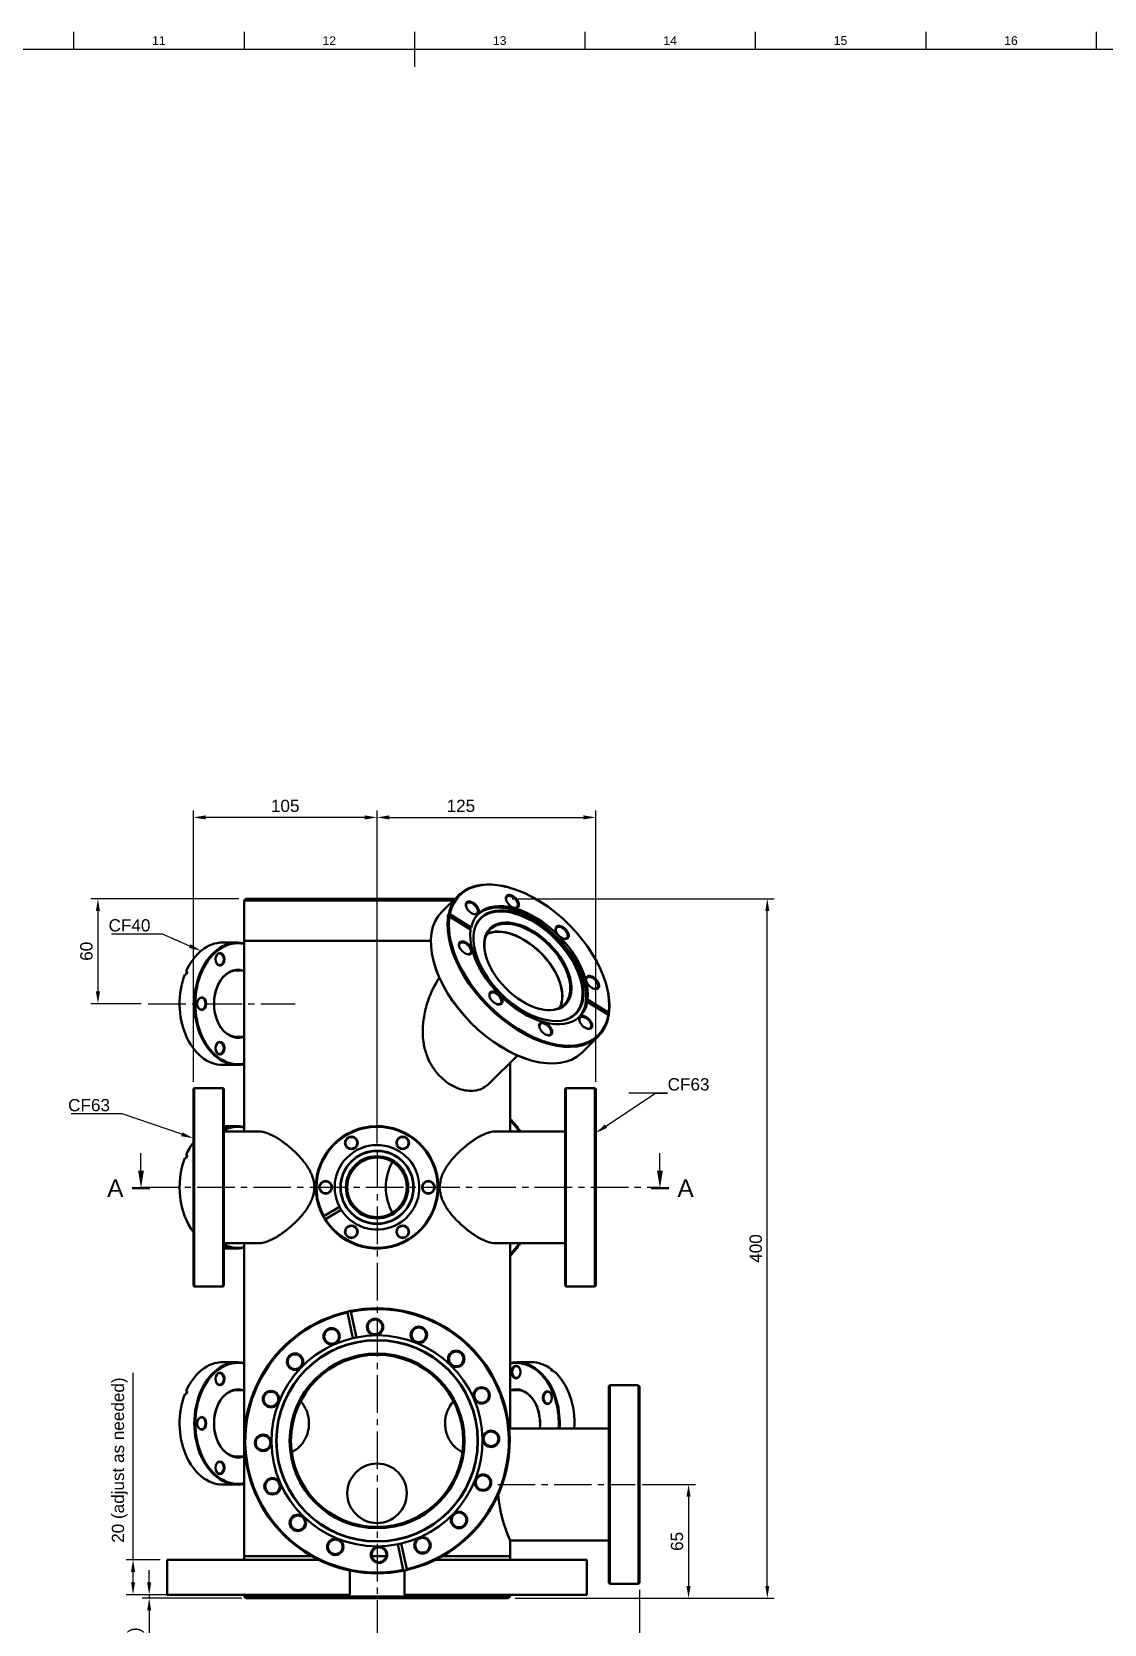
# Model space of a CAD drawing. Header units: millimetres. Extents: x 0 to 1189, y 0 to 841.
# Drawn here: x 490.2 to 796.6, y 380.7 to 836 of the extents above; entities that cross this region are included whole.
import ezdxf
from ezdxf import colors
from ezdxf.entities.mleader import LeaderData, LeaderLine
from ezdxf.enums import TextEntityAlignment as Align
from ezdxf.math import Vec2, Vec3

# ---------------------------------------------------------------- set-up
doc = ezdxf.new("R2010")
doc.units = ezdxf.units.MM
doc.header["$LTSCALE"] = 0.75
doc.linetypes.add('CENTER2', pattern=[28.575, 19.05, -3.175, 3.175, -3.175])
for name, color, linetype, lineweight in [('Border', 7, 'Continuous', 25), ('FD_Dimensions', 7, 'Continuous', 25), ('Leaders', 7, 'Continuous', 25), ('Section Lines', 7, 'Continuous', 25), ('Smart Centers', 7, 'CENTER2', 25), ('Visible', 7, 'Continuous', 50)]:
    doc.layers.add(name, color=color, linetype=linetype, lineweight=lineweight)
doc.styles.add('FusionTitle', font='')
doc.styles.get("Standard").update_dxf_attribs({"font": 'arial.ttf'})
doc.styles.get('FusionTitle').set_extended_font_data('Arial Unicode MS')
doc.dimstyles.new('Dim-ISO-25', dxfattribs={"dimtxt": 3.5, "dimasz": 3.5, "dimexe": 2, "dimexo": 2, "dimgap": 1.5, "dimtad": 1, "dimzin": 12, "dimdsep": 46, "dimtxsty": 'Standard', "dimcen": 0, "dimazin": 3, "dimtp": 0.1, "dimtm": 0.1, "dimtfac": 0.714, "dimtmove": 0, "dimatfit": 3, "dimfxl": 1, "dimtzin": 12, "dimarcsym": 0})

# ---------------------------------------------------------------- blocks, each defined once
blk = doc.blocks.new('ISO_A0_SHEET')
at = {"layer": 'Border'}
for p, q in [((502.083334, 836), (502.083334, 831)), ((550.791667, 836), (550.791667, 831)), ((599.5, 836), (599.5, 826)), ((648.208333, 836), (648.208333, 831)), ((696.916666, 836), (696.916666, 831)), ((745.624999, 836), (745.624999, 831)), ((794.333332, 836), (794.333332, 831)), ((20, 831), (1179, 831))]:
    blk.add_line(p, q, dxfattribs=at)
at = {"layer": 'Border', "style": 'FusionTitle'}
for s, p in [('11', (526.4375, 833.5)), ('12', (575.145833, 833.5)), ('13', (623.854167, 833.5)), ('14', (672.5625, 833.5)), ('15', (721.270833, 833.5)), ('16', (769.979166, 833.5))]:
    blk.add_text(s, height=2.5, dxfattribs=at).set_placement(p, align=Align.MIDDLE)
blk = doc.blocks.new('*U12')
at = {"layer": 'Smart Centers', "color": 0, "ltscale": 0.75, "transparency": 16777216}
blk.add_line((0, 70.913637), (0, -87.528378), dxfattribs=at)
blk = doc.blocks.new('*D60')
at = {"layer": 'Defpoints', "color": 0, "transparency": 16777216}
for p in [(536.305141, 611.361857), (536.305141, 533.71686), (588.805141, 516.131607)]:
    blk.add_point(p, dxfattribs=at)
at = {"layer": 'FD_Dimensions', "color": 0, "lineweight": -2, "transparency": 16777216}
for p, q in [((536.305141, 535.71686), (536.305141, 613.361857)), ((585.305141, 611.361857), (539.805141, 611.361857)), ((588.805141, 518.131607), (588.805141, 613.361857))]:
    blk.add_line(p, q, dxfattribs=at)
at = {"layer": 'FD_Dimensions', "color": 0, "transparency": 16777216}
for points in [[(539.805141, 611.945191), (539.805141, 610.778524), (536.305141, 611.361857)], [(585.305141, 611.945191), (585.305141, 610.778524), (588.805141, 611.361857)]]:
    blk.add_solid(points, dxfattribs=at)
at = {"layer": 'FD_Dimensions', "color": 0, "transparency": 16777216, "insert": (562.555141, 614.648863), "char_height": 3.5, "attachment_point": 5}
blk.add_mtext('105', dxfattribs=at)
blk = doc.blocks.new('*D61')
at = {"layer": 'Defpoints', "color": 0, "transparency": 16777216}
for p in [(651.305141, 611.361857), (651.305141, 533.71686), (588.805141, 516.131607)]:
    blk.add_point(p, dxfattribs=at)
at = {"layer": 'FD_Dimensions', "color": 0, "lineweight": -2, "transparency": 16777216}
for p, q in [((588.805141, 518.131607), (588.805141, 613.361857)), ((592.305141, 611.361857), (647.805141, 611.361857)), ((651.305141, 535.71686), (651.305141, 613.361857))]:
    blk.add_line(p, q, dxfattribs=at)
at = {"layer": 'FD_Dimensions', "color": 0, "transparency": 16777216}
for points in [[(592.305141, 611.945191), (592.305141, 610.778524), (588.805141, 611.361857)], [(647.805141, 611.945191), (647.805141, 610.778524), (651.305141, 611.361857)]]:
    blk.add_solid(points, dxfattribs=at)
at = {"layer": 'FD_Dimensions', "color": 0, "transparency": 16777216, "insert": (612.760918, 614.648863), "char_height": 3.5, "attachment_point": 5}
blk.add_mtext('125', dxfattribs=at)
blk = doc.blocks.new('*D62')
at = {"layer": 'Defpoints', "color": 0, "transparency": 16777216}
for p in [(663.805141, 392.469082), (588.805141, 357.689592), (663.805141, 350.120149)]:
    blk.add_point(p, dxfattribs=at)
at = {"layer": 'FD_Dimensions', "lineweight": -2, "transparency": 16777216}
for p, q in [((663.805141, 390.469082), (663.805141, 348.120149)), ((588.805141, 355.689592), (588.805141, 348.120149)), ((592.305141, 350.120149), (660.305141, 350.120149))]:
    blk.add_line(p, q, dxfattribs=at)
at = {"layer": 'FD_Dimensions', "transparency": 16777216}
for points in [[(592.305141, 350.703482), (592.305141, 349.536816), (588.805141, 350.120149)], [(660.305141, 350.703482), (660.305141, 349.536816), (663.805141, 350.120149)]]:
    blk.add_solid(points, dxfattribs=at)
at = {"layer": 'FD_Dimensions', "color": 0, "transparency": 16777216, "insert": (626.305141, 353.407155), "char_height": 3.5, "attachment_point": 5}
blk.add_mtext('150', dxfattribs=at)
blk = doc.blocks.new('*U16')
at = {"layer": 'Smart Centers', "color": 0, "ltscale": 0.75, "transparency": 16777216}
blk.add_line((-113.21046, 0), (35.108776, 0), dxfattribs=at)
blk = doc.blocks.new('*D71')
at = {"layer": 'Defpoints', "color": 0, "transparency": 16777216}
for p in [(519.0735, 399.092971), (528.805141, 399.092971), (528.805141, 389.092971)]:
    blk.add_point(p, dxfattribs=at)
at = {"layer": 'FD_Dimensions', "lineweight": -2, "transparency": 16777216}
for p, q in [((519.0735, 399.092971), (519.0735, 452.570802)), ((526.805141, 399.092971), (517.0735, 399.092971)), ((519.0735, 392.592971), (519.0735, 395.592971)), ((526.805141, 389.092971), (517.0735, 389.092971))]:
    blk.add_line(p, q, dxfattribs=at)
at = {"layer": 'FD_Dimensions', "transparency": 16777216}
for points in [[(518.490167, 395.592971), (519.656834, 395.592971), (519.0735, 399.092971)], [(518.490167, 392.592971), (519.656834, 392.592971), (519.0735, 389.092971)]]:
    blk.add_solid(points, dxfattribs=at)
at = {"layer": 'FD_Dimensions', "color": 0, "transparency": 16777216, "insert": (515.279162, 427.581886), "char_height": 3.5, "attachment_point": 5, "rotation": 90}
blk.add_mtext('20 (adjust as needed)', dxfattribs=at)
blk = doc.blocks.new('*D72')
at = {"layer": 'Defpoints', "color": 0, "transparency": 16777216}
for p in [(523.687813, 389.092971), (543.805141, 389.092971), (552.147455, 388.092971)]:
    blk.add_point(p, dxfattribs=at)
at = {"layer": 'FD_Dimensions', "color": 0, "lineweight": -2, "transparency": 16777216}
for p, q in [((523.687813, 392.592971), (523.687813, 396.092971)), ((541.805141, 389.092971), (521.687813, 389.092971)), ((550.147455, 388.092971), (521.687813, 388.092971)), ((523.687813, 389.092971), (523.687813, 388.092971)), ((523.687813, 384.592971), (523.687813, 333.832057))]:
    blk.add_line(p, q, dxfattribs=at)
at = {"layer": 'FD_Dimensions', "color": 0, "transparency": 16777216}
for points in [[(523.10448, 392.592971), (524.271146, 392.592971), (523.687813, 389.092971)], [(523.10448, 384.592971), (524.271146, 384.592971), (523.687813, 388.092971)]]:
    blk.add_solid(points, dxfattribs=at)
at = {"layer": 'FD_Dimensions', "color": 0, "transparency": 16777216, "insert": (519.893475, 357.46132), "char_height": 3.5, "attachment_point": 5, "rotation": 90}
blk.add_mtext('2 (adjust as needed)', dxfattribs=at)
blk = doc.blocks.new('*U50')
at = {"layer": 'Smart Centers', "color": 0, "ltscale": 0.75, "transparency": 16777216}
blk.add_line((-19.625, 0), (19.625, 0), dxfattribs=at)
blk = doc.blocks.new('*D83')
at = {"layer": 'Defpoints', "color": 0, "transparency": 16777216}
for p in [(662.555141, 420.592971), (626.305141, 388.092971), (677.825692, 388.092971)]:
    blk.add_point(p, dxfattribs=at)
at = {"layer": 'FD_Dimensions', "lineweight": -2, "transparency": 16777216}
for p, q in [((664.555141, 420.592971), (679.825692, 420.592971)), ((677.825692, 417.092971), (677.825692, 391.592971)), ((628.305141, 388.092971), (679.825692, 388.092971))]:
    blk.add_line(p, q, dxfattribs=at)
at = {"layer": 'FD_Dimensions', "transparency": 16777216}
for points in [[(677.242358, 417.092971), (678.409025, 417.092971), (677.825692, 420.592971)], [(677.242358, 391.592971), (678.409025, 391.592971), (677.825692, 388.092971)]]:
    blk.add_solid(points, dxfattribs=at)
at = {"layer": 'FD_Dimensions', "color": 0, "transparency": 16777216, "insert": (674.538686, 404.342971), "char_height": 3.5, "attachment_point": 5, "rotation": 90}
blk.add_mtext('65', dxfattribs=at)
blk = doc.blocks.new('*U54')
at = {"layer": 'Smart Centers', "color": 0, "ltscale": 0.75, "transparency": 16777216}
blk.add_line((-30.774949, 0), (11.225142, 0), dxfattribs=at)
blk = doc.blocks.new('*D85')
at = {"layer": 'Defpoints', "color": 0, "transparency": 16777216}
for p in [(551.305141, 588.092971), (509.035472, 558.092971), (523.434993, 558.092971)]:
    blk.add_point(p, dxfattribs=at)
at = {"layer": 'FD_Dimensions', "lineweight": -2, "transparency": 16777216}
for p, q in [((549.305141, 588.092971), (507.035472, 588.092971)), ((509.035472, 584.592971), (509.035472, 561.592971)), ((521.434993, 558.092971), (507.035472, 558.092971))]:
    blk.add_line(p, q, dxfattribs=at)
at = {"layer": 'FD_Dimensions', "transparency": 16777216}
for points in [[(508.452139, 584.592971), (509.618806, 584.592971), (509.035472, 588.092971)], [(508.452139, 561.592971), (509.618806, 561.592971), (509.035472, 558.092971)]]:
    blk.add_solid(points, dxfattribs=at)
at = {"layer": 'FD_Dimensions', "color": 0, "transparency": 16777216, "insert": (505.748467, 573.092971), "char_height": 3.5, "attachment_point": 5, "rotation": 90}
blk.add_mtext('60', dxfattribs=at)
blk = doc.blocks.new('*D86')
at = {"layer": 'Defpoints', "color": 0, "transparency": 16777216}
for p in [(625.462826, 588.092971), (700.338713, 588.092971), (626.305141, 388.092971)]:
    blk.add_point(p, dxfattribs=at)
at = {"layer": 'FD_Dimensions', "lineweight": -2, "transparency": 16777216}
for p, q in [((627.462826, 588.092971), (702.338713, 588.092971)), ((700.338713, 391.592971), (700.338713, 584.592971)), ((628.305141, 388.092971), (702.338713, 388.092971))]:
    blk.add_line(p, q, dxfattribs=at)
at = {"layer": 'FD_Dimensions', "transparency": 16777216}
for points in [[(699.75538, 584.592971), (700.922046, 584.592971), (700.338713, 588.092971)], [(699.75538, 391.592971), (700.922046, 391.592971), (700.338713, 388.092971)]]:
    blk.add_solid(points, dxfattribs=at)
at = {"layer": 'FD_Dimensions', "color": 0, "transparency": 16777216, "insert": (697.051708, 488.092971), "char_height": 3.5, "attachment_point": 5, "rotation": 90}
blk.add_mtext('400', dxfattribs=at)

msp = doc.modelspace()

# ---------------------------------------------------------------- linework, layer by layer
at = {"layer": 'Section Lines'}
for p, q in [((521.335, 510.343), (521.335, 515.343)), ((669.6542, 510.343), (669.6542, 515.343))]:
    msp.add_line(p, q, dxfattribs=at)
at = {"layer": 'Section Lines', "lineweight": 50}
for p, q in [((518.835, 505.343), (523.835, 505.343)), ((672.1542, 505.343), (667.1542, 505.343))]:
    msp.add_line(p, q, dxfattribs=at)
at = {"layer": 'Section Lines'}
for points in [[(522.1683, 510.343), (521.335, 505.343), (520.5016, 510.343)], [(670.4875, 510.343), (669.6542, 505.343), (668.8209, 510.343)]]:
    msp.add_solid(points, dxfattribs=at)
at = {"layer": 'Visible', "extrusion": (1, -2e-16, 2.967e-13)}
for p, q in [((551.3051, 588.093), (550.8051, 587.593)), ((550.8051, 587.593), (610.5846, 587.593)), ((550.8051, 576.093), (550.8051, 587.593)), ((611.0895, 588.093), (551.3051, 588.093)), ((612.1369, 589.1301), (607.3582, 584.3981)), ((626.5479, 591.318), (626.3524, 591.372)), ((609.1606, 583.0071), (609.0158, 582.8637)), ((609.1339, 583.5077), (609.2787, 583.6511)), ((615.3855, 579.6332), (609.1339, 583.5077)), ((609.1606, 583.0071), (609.5073, 583.0253)), ((609.6255, 583.6693), (609.2787, 583.6511)), ((609.5073, 583.0253), (615.5544, 579.2776)), ((615.6751, 579.92), (609.6255, 583.6693)), ((615.6751, 579.92), (615.3855, 579.6332)), ((548.9597, 575.593), (544.7524, 575.593)), ((550.8051, 576.093), (604.1959, 576.093)), ((550.8051, 576.093), (604.1959, 576.093)), ((550.8051, 576.093), (550.8051, 521.593)), ((605.0291, 570.0092), (604.977, 570.2052)), ((533.8635, 566.4064), (534.2524, 566.4064)), ((534.217, 567.2724), (534.1981, 567.1724)), ((534.1981, 567.1724), (534.4692, 566.951)), ((534.6059, 567.2724), (534.217, 567.2724)), ((548.0178, 567.593), (550.8051, 567.593)), ((654.3971, 563.1944), (654.4492, 562.9984)), ((648.8846, 558.6206), (648.595, 558.3338)), ((648.6962, 558.9883), (648.9858, 559.2751)), ((654.9478, 555.1138), (648.6962, 558.9883)), ((648.8846, 558.6206), (654.9317, 554.8728)), ((655.0355, 555.5258), (648.9858, 559.2751)), ((655.0926, 555.2572), (655.0355, 555.5258)), ((654.9317, 554.8728), (654.9887, 554.6043)), ((655.0926, 555.2572), (654.9478, 555.1138)), ((548.0178, 548.593), (550.8051, 548.593)), ((652.068, 548.8055), (647.2894, 544.0735)), ((628.9171, 543.2963), (620.708, 535.1673)), ((632.8784, 541.8856), (633.0738, 541.8316)), ((548.9597, 540.593), (544.7524, 540.593)), ((626.8051, 541.2049), (626.8051, 521.593)), ((536.3051, 533.7169), (536.5551, 533.9669)), ((536.3051, 533.7169), (536.3051, 477.4691)), ((536.8051, 533.9669), (536.5551, 533.9669)), ((536.5551, 477.2191), (536.5551, 533.9669)), ((536.8051, 533.9669), (536.8051, 533.968)), ((536.8051, 533.968), (544.8051, 533.968)), ((544.8051, 533.968), (544.8051, 477.218)), ((545.0551, 533.718), (544.8051, 533.968)), ((545.0551, 477.468), (545.0551, 533.718)), ((642.5551, 533.718), (642.8051, 533.968)), ((642.5551, 533.718), (642.5551, 477.468)), ((642.8051, 477.218), (642.8051, 533.968)), ((650.8051, 533.968), (642.8051, 533.968)), ((650.8051, 533.9669), (650.8051, 533.968)), ((651.0551, 533.9669), (650.8051, 533.9669)), ((651.0551, 533.9669), (651.0551, 477.2191)), ((651.0551, 533.9669), (651.3051, 533.7169)), ((651.3051, 477.4691), (651.3051, 533.7169)), ((548.9597, 523.093), (545.0551, 523.093)), ((545.0551, 521.593), (555.0746, 521.593)), ((622.5357, 521.593), (642.5551, 521.593)), ((534.217, 514.7724), (534.1981, 514.6724)), ((534.1981, 514.6724), (534.4692, 514.451)), ((534.6059, 514.7724), (534.217, 514.7724)), ((533.8635, 513.9064), (534.2524, 513.9064)), ((573.5792, 497.3796), (573.4059, 497.2796)), ((578.096, 499.9874), (573.5792, 497.3796)), ((573.9059, 496.4135), (574.0792, 496.5136)), ((574.0792, 496.5136), (578.596, 499.1214)), ((578.096, 499.9874), (578.0962, 499.9875)), ((578.5962, 499.1215), (578.596, 499.1214)), ((545.0551, 489.593), (555.0746, 489.593)), ((548.9597, 488.093), (545.0551, 488.093)), ((550.8051, 489.593), (550.8051, 400.093)), ((622.5357, 489.593), (642.5551, 489.593)), ((626.8051, 489.593), (626.8051, 436.593)), ((536.5551, 477.2191), (536.3051, 477.4691)), ((536.5551, 477.2191), (536.8051, 477.2191)), ((536.8051, 477.2191), (536.8051, 477.218)), ((536.8051, 477.218), (544.8051, 477.218)), ((545.0551, 477.468), (544.8051, 477.218)), ((642.5551, 477.468), (642.8051, 477.218)), ((650.8051, 477.218), (642.8051, 477.218)), ((650.8051, 477.2191), (650.8051, 477.218)), ((650.8051, 477.2191), (651.0551, 477.2191)), ((651.3051, 477.4691), (651.0551, 477.2191)), ((580.2757, 470.0207), (580.3287, 469.7764)), ((580.3287, 469.7764), (581.9149, 462.4708)), ((581.2529, 470.2329), (581.306, 469.9886)), ((581.306, 469.9886), (582.8922, 462.683)), ((548.9597, 455.593), (544.7524, 455.593)), ((628.6506, 455.593), (632.8579, 455.593)), ((638.7364, 453.4922), (638.3475, 453.4922)), ((638.807, 453.319), (638.7364, 453.4922)), ((638.7475, 453.1731), (638.807, 453.319)), ((638.9598, 452.9922), (639.3487, 452.9922)), ((533.8635, 446.4064), (534.2524, 446.4064)), ((534.217, 447.2724), (534.1981, 447.1724)), ((534.1981, 447.1724), (534.4692, 446.951)), ((534.6059, 447.2724), (534.217, 447.2724)), ((548.0178, 447.593), (550.8051, 447.593)), ((629.5925, 447.593), (626.8051, 447.593)), ((655.0551, 448.718), (655.3051, 448.968)), ((655.0551, 448.718), (655.0551, 392.468)), ((655.3051, 392.218), (655.3051, 448.968)), ((663.3051, 448.968), (655.3051, 448.968)), ((663.3051, 448.9669), (663.3051, 448.968)), ((663.5551, 448.9669), (663.3051, 448.9669)), ((663.5551, 448.9669), (663.5551, 392.2191)), ((663.5551, 448.9669), (663.8051, 448.7169)), ((663.8051, 392.4691), (663.8051, 448.7169)), ((626.8051, 436.593), (655.0551, 436.593)), ((548.0178, 428.593), (550.8051, 428.593)), ((548.9597, 420.593), (544.7524, 420.593)), ((596.3043, 396.1974), (594.7181, 403.503)), ((597.2815, 396.4096), (595.6953, 403.7152)), ((626.8051, 404.593), (655.0551, 404.593)), ((626.8051, 404.593), (626.8051, 400.093)), ((543.8051, 399.093), (528.8051, 399.093)), ((528.8051, 389.093), (528.8051, 399.093)), ((543.8051, 399.093), (572.0597, 399.093)), ((570.1662, 400.093), (550.8051, 400.093)), ((550.8051, 400.093), (550.8051, 399.093)), ((550.8051, 400.093), (570.1662, 400.093)), ((591.4292, 400.093), (587.3181, 400.093)), ((587.3181, 400.093), (591.4292, 400.093)), ((596.3574, 395.953), (596.3043, 396.1974)), ((597.3346, 396.1652), (597.2815, 396.4096)), ((605.5506, 399.093), (633.8051, 399.093)), ((626.8051, 400.093), (607.4441, 400.093)), ((607.4441, 400.093), (626.8051, 400.093)), ((626.8051, 400.093), (626.8051, 399.093)), ((648.8051, 399.093), (633.8051, 399.093)), ((648.8051, 389.093), (648.8051, 399.093)), ((580.9949, 389.093), (580.9949, 396.0064)), ((596.6153, 389.093), (596.6153, 396.0064)), ((655.0551, 392.468), (655.3051, 392.218)), ((663.3051, 392.218), (655.3051, 392.218)), ((663.3051, 392.2191), (663.3051, 392.218)), ((663.3051, 392.2191), (663.5551, 392.2191)), ((663.8051, 392.4691), (663.5551, 392.2191)), ((543.8051, 389.093), (528.8051, 389.093)), ((580.9949, 389.093), (543.8051, 389.093)), ((550.8051, 389.093), (550.8051, 388.593)), ((626.8051, 388.593), (550.8051, 388.593)), ((551.3051, 388.093), (550.8051, 388.593)), ((551.3051, 388.093), (551.9133, 388.093)), ((552.1475, 388.093), (551.9133, 388.093)), ((552.1475, 388.093), (626.3051, 388.093)), ((633.8051, 389.093), (596.6153, 389.093)), ((626.3051, 388.093), (626.8051, 388.593)), ((626.8051, 389.093), (626.8051, 388.593)), ((648.8051, 389.093), (633.8051, 389.093))]:
    msp.add_line(p, q, dxfattribs=at)
at = {"layer": 'Visible', "extrusion": (0, -2e-16, -1)}
for centre, radius in [((-581.4676, 518.3019), 1.825), ((-596.1426, 518.3019), 1.825), ((-588.8051, 505.593), 8.9), ((-588.8051, 505.593), 8.5), ((-574.1301, 505.593), 1.825), ((-603.4801, 505.593), 1.825), ((-581.4676, 492.884), 1.825), ((-596.1426, 492.884), 1.825), ((-575.8159, 462.9662), 2.35), ((-588.2366, 465.663), 2.35), ((-600.7439, 463.4013), 2.35), ((-565.3726, 455.7215), 2.35), ((-588.8051, 433.093), 25), ((-611.4336, 456.5255), 2.35), ((-558.4968, 445.0317), 2.35), ((-618.6784, 446.0822), 2.35), ((-556.2351, 432.5245), 2.35), ((-621.3752, 433.6615), 2.35), ((-588.8051, 418.093), 8.5), ((-619.1135, 421.1542), 2.35), ((-558.9319, 420.1037), 2.35), ((-566.1766, 409.6605), 2.35), ((-612.2376, 410.4645), 2.35), ((-601.7944, 403.2197), 2.35), ((-576.8664, 402.7846), 2.35), ((-589.3737, 400.5229), 2.35)]:
    msp.add_circle(centre, radius, dxfattribs=at)
at = {"layer": 'Visible'}
for centre, radius in [((581.4676, 518.3019), 1.675), ((596.1426, 518.3019), 1.675), ((588.8051, 505.593), 10.475), ((588.8051, 505.593), 10.3658), ((588.8051, 505.593), 8.75), ((574.1301, 505.593), 1.675), ((603.4801, 505.593), 1.675), ((581.4676, 492.884), 1.675), ((596.1426, 492.884), 1.675), ((575.8159, 462.9662), 2.1), ((588.2366, 465.663), 2.1), ((600.7439, 463.4013), 2.1), ((588.8051, 433.093), 28.825), ((588.8051, 433.093), 28.7158), ((565.3726, 455.7215), 2.1), ((588.8051, 433.093), 24.6), ((611.4336, 456.5255), 2.1), ((558.4968, 445.0317), 2.1), ((618.6784, 446.0822), 2.1), ((556.2351, 432.5245), 2.1), ((621.3752, 433.6615), 2.1), ((558.9319, 420.1037), 2.1), ((619.1135, 421.1542), 2.1), ((566.1766, 409.6605), 2.1), ((612.2376, 410.4645), 2.1), ((601.7944, 403.2197), 2.1), ((576.8664, 402.7846), 2.1), ((589.3737, 400.5229), 2.1)]:
    msp.add_circle(centre, radius, dxfattribs=at)
at = {"layer": 'Visible', "extrusion": (0, -2e-16, -1)}
for centre, radius, start, end in [((-588.8051, 505.593), 17.5, 331.637245, 328.362755), ((-606.3051, 505.593), 28.375, 136.258535, 145.67568), ((-606.303, 505.593), 14.9979, 330.956602, 29.043398), ((-606.3051, 505.593), 28.375, 214.32432, 223.741465), ((-588.8051, 433.093), 37.9, 78.505903, 256.994097), ((-588.8051, 433.093), 37.9, 258.505903, 76.994097), ((-588.8051, 433.093), 37.9, 76.994097, 78.505903), ((-617.7157, 438.1432), 9.4568, 359.695701, 41.580542), ((-682.2829, 413.2386), 60.1931, 22.290574, 22.829564), ((-666.2357, 421.8919), 43.0514, 336.311997, 354.299039), ((-588.8051, 433.093), 37.9, 256.994097, 258.505903)]:
    msp.add_arc(centre, radius, start, end, dxfattribs=at)
at = {"layer": 'Visible'}
for centre, radius, start, end in [((606.3051, 505.593), 28.125, 34.672781, 43.206674), ((588.8051, 505.593), 17.3, 211.656178, 208.343822), ((588.8051, 505.593), 12.0875, 212.370719, 207.629281), ((588.8051, 505.593), 17.5, 208.362755, 211.637245), ((588.8051, 505.593), 12.0873, 207.629247, 212.370753), ((606.3051, 505.593), 28.125, 316.793326, 325.327219), ((588.8051, 433.093), 37.65, 103.010922, 281.489078), ((588.8051, 433.093), 37.65, 283.010922, 101.489078), ((588.8051, 433.093), 30.175, 103.199435, 281.300565), ((588.8051, 433.093), 30.175, 101.300565, 103.199435), ((588.8051, 433.093), 30.175, 283.199435, 101.300565), ((588.8051, 433.093), 30.175, 281.300565, 283.199435)]:
    msp.add_arc(centre, radius, start, end, dxfattribs=at)
at = {"layer": 'Visible', "extrusion": (0, -2e-16, -1)}
for centre, major_axis, ratio, start_param, end_param in [((632.1024, 568.9678), (-19.9656, 20.1623), 0.57922797, -0.36626428, 0.79030054), ((616.0461, 585.472), (-1.6184, 1.6343), 0.57922797, -1.57079633, 4.71238898), ((632.2472, 569.1112), (-14.5212, 14.6643), 0.57922797, -0.35634947, 2.71254396), ((631.7915, 568.6599), (-14.5212, 14.6643), 0.57922797, 0.02683066, 3.114762), ((627.4923, 587.3156), (-1.6184, 1.6343), 0.57922797, -1.57079633, 4.71238898), ((632.1024, 568.9678), (-19.9656, 20.1623), 0.57922797, 2.75770426, 5.88167554), ((632.0735, 568.9391), (-13.5801, 13.7139), 0.57922797, 4.71238898, 10.99557429), ((631.8997, 568.7671), (-13.5033, 13.6363), 0.57922797, -0.25098699, 3.39257964), ((631.8997, 568.7671), (-10.7832, 10.8894), 0.57922797, -1.57079633, 4.71238898), ((632.2472, 569.1112), (-14.5212, 14.6643), 0.57922797, 2.76100774, 5.87837206), ((631.9576, 568.8244), (-14.5212, 14.6643), 0.57922797, -0.37331072, -0.35634947), ((629.4959, 566.3867), (-10.5545, 10.6585), 0.57922797, 0.17007289, 2.97151976), ((629.4959, 566.3867), (-10.6072, 10.7118), 0.57922797, 0.18306361, 2.95852904), ((641.7238, 578.4953), (-1.6184, 1.6343), 0.57922797, -1.57079633, 4.71238898), ((548.9597, 558.093), (0, 17.5), 0.70710678, 2.99189794, 6.43288002), ((614.0903, 574.0444), (-1.6184, 1.6343), 0.57922797, -1.57079633, 4.71238898), ((627.179, 564.0924), (-19.7896, 19.9846), 0.57922797, 3.9318932, 5.49288477), ((545.1413, 558.093), (0, 17.5), 0.70710678, -1.07577287, -1.01862223), ((549.1011, 558.093), (0, 9.75), 0.70710678, 2.91465055, 6.51012741), ((650.4041, 564.178), (-1.6184, 1.6343), 0.57922797, -1.57079633, 4.71238898), ((622.7706, 559.7271), (-1.6184, 1.6343), 0.57922797, -1.57079633, 4.71238898), ((632.1024, 568.9678), (-19.9656, 20.1623), 0.57922797, 2.35129211, 2.72245878), ((637.0022, 550.9068), (-1.6184, 1.6343), 0.57922797, -1.57079633, 4.71238898), ((648.4484, 552.7505), (-1.6184, 1.6343), 0.57922797, -1.57079633, 4.71238898), ((631.9576, 568.8244), (-19.9656, 20.1623), 0.57922797, 2.72245878, 2.73479258), ((548.9597, 505.593), (0, 17.5), 0.70710678, -0.32101925, 0.14969471), ((545.1413, 505.593), (0, 17.5), 0.70710678, -1.07577287, -1.01862223), ((548.9597, 505.593), (0, 17.5), 0.70710678, 2.99189794, 3.4626119), ((548.9597, 438.093), (0, 17.5), 0.70710678, 2.99189794, 6.43288002), ((628.6506, 438.093), (0, 17.5), 0.70710678, -0.14969471, 1.65661592), ((632.469, 438.093), (0, 17.5), 0.70710678, 0.49502346, 0.55217409), ((545.1413, 438.093), (0, 17.5), 0.70710678, -1.07577287, -1.01862223), ((549.1011, 438.093), (0, 9.75), 0.70710678, 2.91465055, 6.51012741), ((628.5092, 438.093), (0, 9.75), 0.70710678, -0.2269421, 1.72525593)]:
    msp.add_ellipse(centre, major_axis=major_axis, ratio=ratio, start_param=start_param, end_param=end_param, dxfattribs=at)
at = {"layer": 'Visible'}
for centre, major_axis, ratio, start_param, end_param in [((632.2472, 569.1112), (-19.7896, 19.9846), 0.57922797, 3.56096156, 6.64921456), ((627.3764, 587.2009), (-1.4776, 1.4922), 0.57922797, 2.39739007, 7.02738789), ((627.3238, 564.2358), (-19.9656, 20.1623), 0.57922797, 0, 3.14159265), ((632.2472, 569.1112), (-19.7896, 19.9846), 0.57922797, 0.40158809, 3.52540273), ((631.9576, 568.8244), (-19.9656, 20.1623), 0.57922797, 0.36626428, 0.40150977), ((615.9303, 585.3572), (-1.4776, 1.4922), 0.57922797, 2.39739007, 7.02738789), ((631.7549, 568.6237), (-10.6072, 10.7118), 0.57922797, 2.35946941, 7.06530855), ((641.608, 578.3806), (-1.4776, 1.4922), 0.57922797, 2.39739007, 7.02738789), ((544.7524, 558.093), (0, 17.5), 0.70710678, 0, 1.01862223), ((549.1011, 558.093), (0, 17.3), 0.70710678, -0.13975417, 3.28134683), ((613.9745, 573.9297), (-1.4776, 1.4922), 0.57922797, 2.39739007, 7.02738789), ((543.8066, 570.8019), (0, 1.675), 0.70710678, 3.14159265, 9.42477796), ((544.7524, 558.093), (0, 17.5), 0.70710678, 1.07577287, 3.14159265), ((548.995, 558.093), (0, 9.6), 0.70710678, -0.14446315, 3.28605581), ((650.2883, 564.0633), (-1.4776, 1.4922), 0.57922797, 2.39739007, 7.02738789), ((622.6548, 559.6123), (-1.4776, 1.4922), 0.57922797, 2.39739007, 7.02738789), ((538.6182, 558.093), (0, 1.675), 0.70710678, 3.14159265, 9.42477796), ((631.9576, 568.8244), (-14.5212, 14.6643), 0.57922797, 3.52217757, 3.57064135), ((636.8863, 550.7921), (-1.4776, 1.4922), 0.57922797, 2.39739007, 7.02738789), ((648.3325, 552.6357), (-1.4776, 1.4922), 0.57922797, 2.39739007, 7.02738789), ((632.1024, 568.9678), (-19.9656, 20.1623), 0.57922797, 3.52548105, 3.56072653), ((543.8066, 545.384), (0, 1.675), 0.70710678, 3.14159265, 9.42477796), ((549.1011, 505.593), (0, 17.3), 0.70710678, -0.13975417, 0.33709013), ((544.7524, 505.593), (0, 17.5), 0.70710678, 0.75137021, 1.01862223), ((544.7524, 505.593), (0, 17.5), 0.70710678, 1.07577287, 2.39022244), ((549.1011, 505.593), (0, 17.3), 0.70710678, 2.80450252, 3.28134683), ((544.7524, 438.093), (0, 17.5), 0.70710678, 0, 1.01862223), ((549.1011, 438.093), (0, 17.3), 0.70710678, -0.13975417, 3.28134683), ((628.5092, 438.093), (0, 17.3), 0.70710678, 4.62557477, 6.42293948), ((632.8579, 438.093), (0, 17.5), 0.70710678, -0.49502346, 0), ((543.8066, 450.8019), (0, 1.675), 0.70710678, 3.14159265, 9.42477796), ((628.6153, 452.768), (0, 1.675), 0.70710678, 3.14159265, 9.42477796), ((632.8579, 438.093), (0, 17.5), 0.70710678, 4.62656939, 5.73101121), ((544.7524, 438.093), (0, 17.5), 0.70710678, 1.07577287, 3.14159265), ((548.995, 438.093), (0, 9.6), 0.70710678, -0.14446315, 3.28605581), ((628.6153, 438.093), (0, 9.6), 0.70710678, 4.55549611, 6.42764846), ((637.6018, 445.4305), (0, 1.675), 0.70710678, 3.14159265, 9.42477796), ((538.6182, 438.093), (0, 1.675), 0.70710678, 3.14159265, 9.42477796), ((543.8066, 425.384), (0, 1.675), 0.70710678, 3.14159265, 9.42477796)]:
    msp.add_ellipse(centre, major_axis=major_axis, ratio=ratio, start_param=start_param, end_param=end_param, dxfattribs=at)
at = {"layer": 'Visible', "extrusion": (0, -2e-16, -1)}
for centre in [(543.9127, 570.8019), (538.7243, 558.093), (543.9127, 545.384), (543.9127, 450.8019), (628.5092, 452.768), (637.4958, 445.4305), (538.7243, 438.093), (543.9127, 425.384)]:
    msp.add_ellipse(centre, major_axis=(0, 1.825), ratio=0.70710678, dxfattribs=at)
at = {"layer": 'Visible'}
for points, knots in [([(620.7079, 535.1674), (620.3699, 534.833), (620.0054, 534.5368), (619.0399, 533.9072), (618.409, 533.6251), (617.0787, 533.2557), (616.3792, 533.1685), (614.9712, 533.1685), (614.215, 533.2557), (612.6519, 533.6251), (611.8449, 533.9072), (610.2454, 534.66), (609.4516, 535.1316), (607.9444, 536.2333), (607.2313, 536.8638), (605.8575, 538.3131), (605.1694, 539.1956), (603.964, 541.1384), (603.4472, 542.1988), (602.6317, 544.4205), (602.3321, 545.5841), (601.9482, 547.9226), (601.8635, 549.0975), (601.8635, 551.6104), (601.9897, 553.0399), (602.4824, 555.9021), (602.8485, 557.335), (604.1444, 561.2008), (605.2946, 563.5457), (606.6124, 565.5442)], [3.50436403, 3.50436403, 3.50436403, 3.50436403, 3.90614555, 3.90614555, 4.50350666, 4.50350666, 5.10086778, 5.10086778, 5.69822889, 5.69822889, 6.29559001, 6.29559001, 6.89295112, 6.89295112, 7.49031224, 7.49031224, 8.16816807, 8.16816807, 8.8460239, 8.8460239, 9.52387973, 9.52387973, 10.20173556, 10.20173556, 11.03161716, 11.03161716, 11.86149876, 11.86149876, 13.33619497, 13.33619497, 13.33619497, 13.33619497]), ([(555.0746, 521.593), (555.6847, 521.593), (556.3741, 521.4619), (557.8782, 520.955), (558.6927, 520.5795), (560.3908, 519.6272), (561.2749, 519.0501), (563.0408, 517.7493), (563.9223, 517.0256), (565.4568, 515.6238), (566.1769, 514.9101), (567.5678, 513.3521), (568.2388, 512.5081), (569.4193, 510.7104), (569.9285, 509.7572), (570.6535, 507.75), (570.8677, 506.6956), (570.8677, 505.593)], [15.73258229, 15.73258229, 15.73258229, 15.73258229, 16.52744662, 16.52744662, 17.32231096, 17.32231096, 18.11717529, 18.11717529, 18.91203963, 18.91203963, 19.57362807, 19.57362807, 20.23521651, 20.23521651, 20.89680495, 20.89680495, 21.5583934, 21.5583934, 21.5583934, 21.5583934]), ([(606.7425, 505.593), (606.7425, 506.6956), (606.9568, 507.75), (607.6818, 509.7572), (608.191, 510.7104), (609.3715, 512.5081), (610.0425, 513.3521), (611.4334, 514.9101), (612.1534, 515.6238), (613.688, 517.0256), (614.5695, 517.7493), (616.3353, 519.0501), (617.2195, 519.6272), (618.9175, 520.5795), (619.7321, 520.955), (621.2362, 521.4619), (621.9256, 521.593), (622.5357, 521.593)], [0, 0, 0, 0, 0.66158844, 0.66158844, 1.32317688, 1.32317688, 1.98476533, 1.98476533, 2.64635377, 2.64635377, 3.4412181, 3.4412181, 4.23608244, 4.23608244, 5.03094677, 5.03094677, 5.82581111, 5.82581111, 5.82581111, 5.82581111]), ([(570.8677, 505.593), (570.8677, 504.4903), (570.6535, 503.436), (569.9285, 501.4288), (569.4193, 500.4755), (568.2388, 498.6778), (567.5678, 497.8339), (566.1769, 496.2758), (565.4568, 495.5621), (563.9223, 494.1603), (563.0408, 493.4366), (561.2749, 492.1358), (560.3908, 491.5588), (558.6927, 490.6064), (557.8782, 490.231), (556.3741, 489.724), (555.6847, 489.593), (555.0746, 489.593)], [0, 0, 0, 0, 0.66158844, 0.66158844, 1.32317688, 1.32317688, 1.98476533, 1.98476533, 2.64635377, 2.64635377, 3.4412181, 3.4412181, 4.23608244, 4.23608244, 5.03094677, 5.03094677, 5.82581111, 5.82581111, 5.82581111, 5.82581111]), ([(622.5357, 489.593), (621.9256, 489.593), (621.2362, 489.724), (619.7321, 490.231), (618.9175, 490.6064), (617.2195, 491.5588), (616.3353, 492.1358), (614.5695, 493.4366), (613.688, 494.1603), (612.1534, 495.5621), (611.4334, 496.2758), (610.0425, 497.8339), (609.3715, 498.6778), (608.191, 500.4755), (607.6818, 501.4288), (606.9568, 503.436), (606.7425, 504.4903), (606.7425, 505.593)], [15.73258229, 15.73258229, 15.73258229, 15.73258229, 16.52744662, 16.52744662, 17.32231096, 17.32231096, 18.11717529, 18.11717529, 18.91203963, 18.91203963, 19.57362807, 19.57362807, 20.23521651, 20.23521651, 20.89680495, 20.89680495, 21.5583934, 21.5583934, 21.5583934, 21.5583934]), ([(564.4075, 429.9441), (564.622, 430.0286), (564.8361, 430.1281), (565.4504, 430.4594), (565.8442, 430.7295), (566.584, 431.3529), (566.9298, 431.7063), (567.5496, 432.4588), (567.8449, 432.884), (568.3713, 433.8104), (568.6024, 434.3116), (568.9761, 435.3581), (569.1191, 435.9043), (569.3073, 437.0038), (569.3523, 437.5572), (569.3523, 438.6287), (569.3073, 439.1821), (569.1191, 440.2817), (568.9761, 440.8278), (568.6024, 441.8743), (568.3713, 442.3755), (567.8449, 443.3019), (567.5496, 443.7271), (567.1516, 444.2103), (567.0607, 444.3154), (566.9671, 444.4182)], [3.04539301, 3.04539301, 3.04539301, 3.04539301, 3.21419769, 3.21419769, 3.53560477, 3.53560477, 3.85701184, 3.85701184, 4.17845065, 4.17845065, 4.49988947, 4.49988947, 4.82132829, 4.82132829, 5.1427671, 5.1427671, 5.46420592, 5.46420592, 5.78564473, 5.78564473, 6.10708355, 6.10708355, 6.42852236, 6.42852236, 6.51985851, 6.51985851, 6.51985851, 6.51985851]), ([(608.2579, 438.093), (608.2579, 437.5572), (608.303, 437.0038), (608.4911, 435.9043), (608.6341, 435.3581), (609.0079, 434.3116), (609.2389, 433.8104), (609.7654, 432.884), (610.0607, 432.4588), (610.6804, 431.7063), (611.0263, 431.3529), (611.7661, 430.7295), (612.1599, 430.4594), (612.7741, 430.1281), (612.9883, 430.0286), (613.2028, 429.9441)], [0, 0, 0, 0, 0.32143882, 0.32143882, 0.64287763, 0.64287763, 0.96431645, 0.96431645, 1.28575526, 1.28575526, 1.60716233, 1.60716233, 1.92856941, 1.92856941, 2.0973741, 2.0973741, 2.0973741, 2.0973741])]:
    msp.add_open_spline(points, degree=3, knots=knots, dxfattribs=at)
at = {"layer": 'Visible', "extrusion": (0, 3.0897e-12, -1)}
msp.add_open_spline([(552.1475, 388.093), (552.1175, 388.1192), (552.0884, 388.1443), (551.9882, 388.2289), (551.9143, 388.2874), (551.8257, 388.3491), (551.7997, 388.3654), (551.7577, 388.3873), (551.7417, 388.393), (551.7212, 388.393), (551.7165, 388.3873), (551.7184, 388.3654), (551.7251, 388.3491), (551.7595, 388.2874), (551.8025, 388.2289), (551.8704, 388.1443), (551.8911, 388.1192), (551.9133, 388.093)], degree=3, knots=[-0.431152527, -0.431152527, -0.431152527, -0.431152527, -0.406701698, -0.406701698, -0.343481605, -0.343481605, -0.311871558, -0.311871558, -0.280261512, -0.280261512, -0.248651465, -0.248651465, -0.217041419, -0.217041419, -0.153821326, -0.153821326, -0.129370496, -0.129370496, -0.129370496, -0.129370496], dxfattribs=at)

# ---------------------------------------------------------------- block references
at = {"layer": 'Border'}
msp.add_blockref('ISO_A0_SHEET', (0, 0), dxfattribs=at)
at = {"layer": 'Smart Centers', "ltscale": 0.75}
for name, p in [('*U54', (554.2099, 558.093)), ('*U12', (588.8051, 445.218)), ('*U16', (634.5454, 505.593)), ('*U50', (642.9301, 420.593))]:
    msp.add_blockref(name, p, dxfattribs=at)

# ---------------------------------------------------------------- texts
at = {"layer": 'Section Lines', "char_height": 5, "attachment_point": 5}
for insert in [(514.0004, 505.343), (676.9888, 505.343)]:
    msp.add_mtext('A', dxfattribs=dict(at, insert=insert))

# ---------------------------------------------------------------- dimensions: what is measured, and where the dimension line sits
at = {"layer": 'FD_Dimensions'}
for base, p2, picture, middle in [((536.3051, 611.3619), (536.3051, 533.7169), '*D60', (562.5551, 611.3619)), ((651.3051, 611.3619), (651.3051, 533.7169), '*D61', (612.7609, 611.3619))]:
    dim = msp.add_linear_dim(base=base, p1=(588.8051, 516.1316), p2=p2, dimstyle='Dim-ISO-25', override={"dimlfac": 2}, dxfattribs=at)
    dim.commit()
    dim.dimension.update_dxf_attribs({"geometry": picture, "text_midpoint": middle, "dimtype": 160})
for base, p1, p2, angle, picture, middle in [((509.0355, 558.093), (551.3051, 588.093), (523.435, 558.093), 270, '*D85', (505.7485, 573.093)), ((700.3387, 588.093), (626.3051, 388.093), (625.4628, 588.093), 90, '*D86', (697.0517, 488.093)), ((677.8257, 388.093), (662.5551, 420.593), (626.3051, 388.093), 90, '*D83', (674.5387, 404.343))]:
    dim = msp.add_linear_dim(base=base, p1=p1, p2=p2, angle=angle, dimstyle='Dim-ISO-25', override={"dimlfac": 2, "dimclrd": 256, "dimclre": 256}, dxfattribs=at)
    dim.commit()
    dim.dimension.update_dxf_attribs({"geometry": picture, "text_midpoint": middle})
dim = msp.add_linear_dim(base=(519.0735, 399.093), p1=(528.8051, 389.093), p2=(528.8051, 399.093), angle=270, text='<> (adjust as needed)', dimstyle='Dim-ISO-25', override={"dimlfac": 2, "dimclrd": 256, "dimclre": 256}, dxfattribs=at)
dim.commit()
dim.dimension.update_dxf_attribs({"geometry": '*D71', "text_midpoint": (515.2792, 427.5819)})
dim = msp.add_linear_dim(base=(523.6878, 389.093), p1=(552.1475, 388.093), p2=(543.8051, 389.093), angle=90, text='<> (adjust as needed)', dimstyle='Dim-ISO-25', override={"dimlfac": 2}, dxfattribs=at)
dim.commit()
dim.dimension.update_dxf_attribs({"geometry": '*D72', "text_midpoint": (523.6878, 357.4613), "dimtype": 160})
dim = msp.add_linear_dim(base=(663.8051, 350.1201), p1=(588.8051, 357.6896), p2=(663.8051, 392.4691), dimstyle='Dim-ISO-25', override={"dimlfac": 2, "dimclrd": 256, "dimclre": 256}, dxfattribs=at)
dim.commit()
dim.dimension.update_dxf_attribs({"geometry": '*D62', "text_midpoint": (626.3051, 353.4072)})

# ---------------------------------------------------------------- leaders
at = {"layer": 'Leaders'}
ml = msp.add_multileader_mtext('Standard', dxfattribs=at)
ml.set_content('CF40', color=256)
ml.set_leader_properties()
ml.build(insert=Vec2(0, 0))
ml.multileader.update_dxf_attribs({"text_left_attachment_type": 5, "text_right_attachment_type": 5, "dogleg_length": 3.5, "arrow_head_size": 3.5})
ctx = ml.context
ctx.base_point, ctx.char_height, ctx.arrow_head_size, ctx.landing_gap_size, ctx.plane_origin = Vec3(512.5567, 577.9966), 3.5, 3.5, 0, Vec3(538.4859, 563.4331)
ctx.left_attachment, ctx.right_attachment, ctx.text_align_type = 5, 5, 2
notes = []
notes.append((ctx, [(0, (1, 1, 0), (527.5355, 577.9966), (-1, 0), 3.5, [(0, [(538.4859, 573.1831)], 0, [])])]))
ctx.mtext.insert, ctx.mtext.alignment, ctx.mtext.flow_direction = Vec3(524.0355, 582.2563), 3, 5
ml = msp.add_multileader_mtext('Standard', dxfattribs=at)
ml.set_content('CF63', color=256)
ml.set_leader_properties()
ml.build(insert=Vec2(0, 0))
ml.multileader.update_dxf_attribs({"text_left_attachment_type": 5, "text_right_attachment_type": 5, "dogleg_length": 3.5, "arrow_head_size": 3.5})
ctx = ml.context
ctx.base_point, ctx.char_height, ctx.arrow_head_size, ctx.landing_gap_size, ctx.plane_origin = Vec3(671.8556, 532.533), 3.5, 3.5, 0, Vec3(651.3051, 520.8698)
ctx.left_attachment, ctx.right_attachment = 5, 5
notes.append((ctx, [(0, (1, 1, 0), (668.3556, 532.533), (1, 0), 3.5, [(0, [(651.3051, 521.1198)], 0, [])])]))
ctx.mtext.insert, ctx.mtext.flow_direction = Vec3(671.8556, 536.7927), 5
ml = msp.add_multileader_mtext('Standard', dxfattribs=at)
ml.set_content('CF63', color=256)
ml.set_leader_properties()
ml.build(insert=Vec2(0, 0))
ml.multileader.update_dxf_attribs({"text_left_attachment_type": 5, "text_right_attachment_type": 5, "dogleg_length": 3.5, "arrow_head_size": 3.5})
ctx = ml.context
ctx.base_point, ctx.char_height, ctx.arrow_head_size, ctx.landing_gap_size, ctx.plane_origin = Vec3(500.986, 526.5783), 3.5, 3.5, 0, Vec3(536.3051, 519.3811)
ctx.left_attachment, ctx.right_attachment, ctx.text_align_type = 5, 5, 2
notes.append((ctx, [(0, (1, 1, 0), (515.9768, 526.5783), (-1, 0), 3.5, [(0, [(536.3051, 519.6311)], 0, [])])]))
ctx.mtext.insert, ctx.mtext.alignment, ctx.mtext.flow_direction = Vec3(512.4768, 530.838), 3, 5
for ctx, leaders in notes:
    for number, flags, end, landing, length, lines in leaders:
        leader = LeaderData()
        leader.index, (leader.has_last_leader_line, leader.has_dogleg_vector, leader.attachment_direction) = number, flags
        leader.last_leader_point, leader.dogleg_vector, leader.dogleg_length = Vec3(end), Vec3(landing), length
        for number, points, colour, breaks in lines:
            line = LeaderLine()
            line.index, line.vertices, line.color, line.breaks = number, Vec3.list(points), colors.encode_raw_color(colour), breaks
            leader.lines.append(line)
        ctx.leaders.append(leader)

doc.saveas('drawing.dxf')
